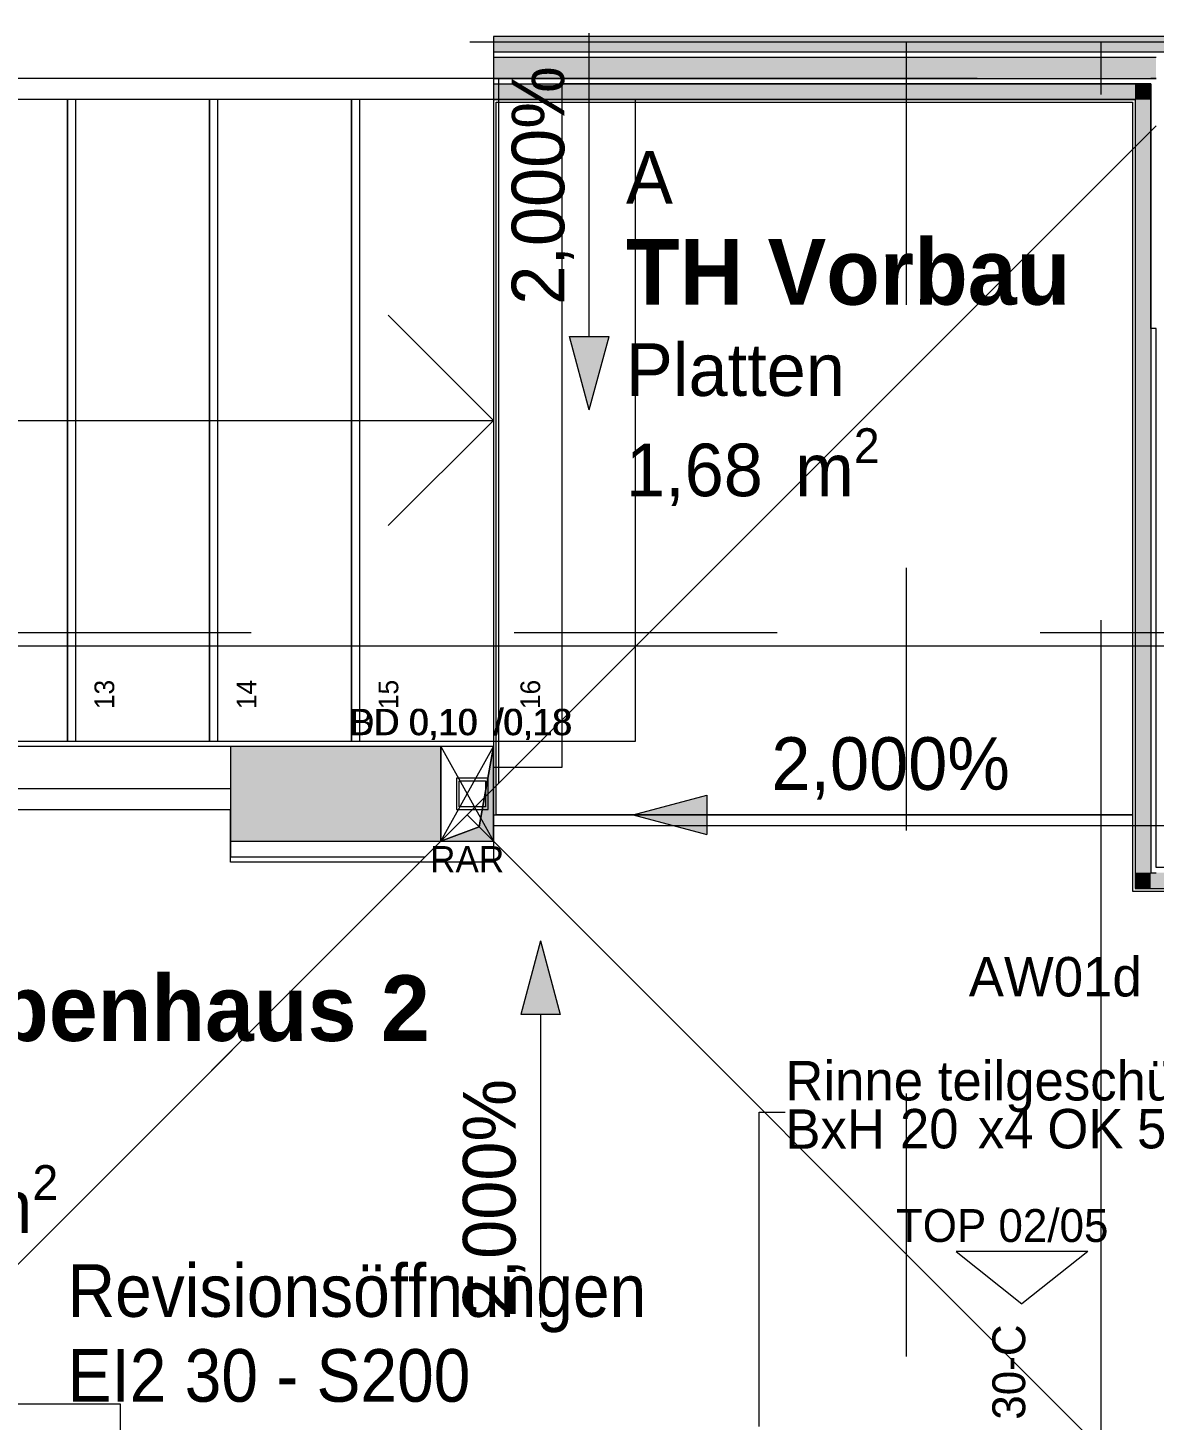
# Model space of a CAD drawing. Header units: metres. Extents: x -4 to 206, y -18 to 45.
# Drawn here: x 43.26 to 45.401, y -3.625 to -0.977 of the extents above; entities that cross this region are included whole.
import ezdxf

# ---------------------------------------------------------------- set-up
doc = ezdxf.new("R2010")
doc.units = ezdxf.units.M
doc.header["$MEASUREMENT"] = 0
doc.set_wipeout_variables(frame=1)
for name, pattern in [('Achse', [0.004, 0.002, -0.001, 0, -0.001]), ('Punkt 1_1', [0.075, 0.025, -0.05]), ('Schnittlinie', [0.006, 0.003, -0.0015, 0, -0.0015]), ('Untersicht', [0.001, 0.0005, -0.0005]), ('Wipeout_Contour', [1, 0, -1])]:
    doc.linetypes.add(name, pattern=pattern)
for name, color, linetype in [('2._1.DG PP STG2_5_000 Achsraster', 7, 'Continuous'), ('2._1.DG PP STG2_5_110 Wand Aussen', 7, 'Continuous'), ('2._1.DG PP STG2_5_140 Brüstung', 7, 'Continuous'), ('2._1.DG PP STG2_5_150 Stütze', 7, 'Continuous'), ('2._1.DG PP STG2_5_210 Decke', 7, 'Continuous'), ('2._1.DG PP STG2_5_220 Bodenaufbau - Außen_ Gefälle', 7, 'Continuous'), ('2._1.DG PP STG2_5_221 Bodenaufbau - Abdichtung', 7, 'Continuous'), ('2._1.DG PP STG2_5_221 Bodenaufbau - Terrassenbelag', 7, 'Continuous'), ('2._1.DG PP STG2_5_270 Deckendurchbruchsymbol', 7, 'Continuous'), ('2._1.DG PP STG2_5_410 Treppe', 7, 'Continuous'), ('2._1.DG PP STG2_5_611 Entwässerung', 7, 'Continuous'), ('2._1.DG PP STG2_5_810 Raum', 7, 'Continuous'), ('2._1.DG PP STG2_5_815 Raumbegrenzung', 7, 'Continuous'), ('2._1.DG PP STG2_5_851 Marker Schnitt', 7, 'Continuous'), ('2._1.DG PP STG2_5_910 Allgemein Bemaßung.x', 7, 'Continuous'), ('2._1.DG PP STG2_5_915 Allgemein Beschriftung.x', 7, 'Continuous'), ('2._1.DG PP STG2_5_950 Polierplan Bemaßung', 7, 'Continuous'), ('2._1.DG PP STG2_5_955 Polierplan Beschriftung', 7, 'Continuous')]:
    doc.layers.add(name, color=color, linetype=linetype)
doc.styles.add('ERSTELLTER_STIL_2', font='')
doc.styles.add('ERSTELLTER_STIL_5', font='', dxfattribs={"width": 0.936868})
doc.styles.add('ERSTELLTER_STIL_6', font='')
doc.styles.get('ERSTELLTER_STIL_2').set_extended_font_data('Eurostile')
doc.styles.get('ERSTELLTER_STIL_5').set_extended_font_data('Eurostile')
doc.styles.get('ERSTELLTER_STIL_6').set_extended_font_data('Eurostile', bold=True)

msp = doc.modelspace()

# ---------------------------------------------------------------- hatches: boundary and pattern name
at = {"layer": '2._1.DG PP STG2_5_110 Wand Aussen', "linetype": 'Continuous', "lineweight": 13, "true_color": 0xff6400}
for points in [[(45.455, -0.9937), (44.145, -0.9937), (44.145, -1.0237), (45.455, -1.0237)], [(45.365, -1.0837), (44.145, -1.0837), (44.145, -1.1137), (45.365, -1.1137)], [(45.365, -1.1137), (45.395, -1.0837), (45.365, -1.0837)], [(45.365, -1.1137), (45.395, -1.1137), (45.395, -1.0837)], [(45.365, -2.5837), (45.395, -2.5837), (45.395, -1.1137), (45.365, -1.1137)], [(45.395, -2.5837), (45.365, -2.6137), (45.395, -2.6137)], [(45.395, -2.5837), (45.365, -2.5837), (45.365, -2.6137)], [(45.395, -2.6137), (45.635, -2.6137), (45.635, -2.5837), (45.395, -2.5837)]]:
    msp.add_hatch(color=30, dxfattribs=at).paths.add_polyline_path(points)
at = {"layer": '2._1.DG PP STG2_5_110 Wand Aussen', "linetype": 'Continuous', "lineweight": 13, "true_color": 0xb85600}
msp.add_hatch(color=32, dxfattribs=at).paths.add_polyline_path([(45.405, -1.0337), (44.145, -1.0337), (44.145, -1.0737), (45.405, -1.0737)])
at = {"layer": '2._1.DG PP STG2_5_270 Deckendurchbruchsymbol', "linetype": 'Continuous', "lineweight": 0}
msp.add_hatch(color=8, dxfattribs=at).paths.add_polyline_path([(44.045, -2.5237), (44.145, -2.5237), (44.145, -2.3437), (44.1179, -2.4966)])
at = {"layer": '2._1.DG PP STG2_5_950 Polierplan Bemaßung', "linetype": 'Continuous', "lineweight": 13, "true_color": 0x6c6cff}
for points in [[(44.3273, -1.7037), (44.3648, -1.5638), (44.2898, -1.5638)], [(44.4107, -2.4737), (44.5507, -2.5112), (44.5507, -2.4362)], [(44.2345, -2.7132), (44.197, -2.8532), (44.272, -2.8532)]]:
    msp.add_hatch(color=171, dxfattribs=at).paths.add_polyline_path(points)

# ---------------------------------------------------------------- linework, layer by layer
at = {"layer": '2._1.DG PP STG2_5_000 Achsraster', "color": 5, "linetype": 'Achse', "lineweight": 0, "ltscale": 1000}
for p, q in [((45.3, 1.9963), (45.3, -16.0037)), ((31.8, -1.0037), (54.3, -1.0037))]:
    msp.add_line(p, q, dxfattribs=at)
at = {"layer": '2._1.DG PP STG2_5_110 Wand Aussen', "color": 7, "linetype": 'Continuous', "lineweight": 18, "ltscale": 1000}
for p, q in [((45.445, -1.0237), (44.145, -1.0237)), ((45.405, -1.0337), (44.145, -1.0337)), ((44.145, -1.0737), (45.395, -1.0737)), ((44.145, -1.0837), (45.365, -1.0837)), ((45.395, -1.0837), (45.365, -1.0837)), ((45.395, -1.0837), (45.365, -1.0837)), ((45.405, -1.0737), (45.395, -1.0737)), ((45.405, -1.0737), (45.395, -1.0737)), ((45.395, -1.0837), (45.395, -2.5737)), ((45.395, -2.5737), (45.395, -2.5837)), ((45.395, -2.5837), (45.405, -2.5837)), ((45.395, -2.5837), (45.405, -2.5837))]:
    msp.add_line(p, q, dxfattribs=at)
at = {"layer": '2._1.DG PP STG2_5_110 Wand Aussen', "color": 7, "linetype": 'Continuous', "lineweight": 18, "ltscale": 1000, "flags": 128}
for points in [[(45.455, -0.9937), (44.145, -0.9937)], [(44.145, -0.9937), (44.145, -1.0237)], [(44.145, -1.0237), (44.145, -1.0337)], [(44.145, -1.0337), (44.145, -1.0737)], [(44.145, -1.0737), (44.145, -1.0837)], [(44.145, -1.0837), (44.145, -1.1137)], [(44.145, -1.1137), (45.365, -1.1137)], [(45.365, -1.1137), (45.365, -2.6137)], [(45.365, -2.6137), (45.395, -2.6137)], [(45.395, -2.6137), (45.635, -2.6137)]]:
    msp.add_lwpolyline(points, dxfattribs=at)
at = {"layer": '2._1.DG PP STG2_5_210 Decke', "color": 7, "linetype": 'Continuous', "lineweight": 13, "ltscale": 1000, "true_color": 0xf4f4f4, "flags": 128}
msp.add_lwpolyline([(38.685, -2.4937), (38.685, -3.8437), (40.895, -3.8437), (43.455, -3.8437), (45.685, -3.8437), (45.685, -2.5737), (45.405, -2.5737), (45.405, -1.5487), (45.395, -1.5487), (45.395, -1.0837), (44.275, -1.0837), (44.275, -2.3837), (44.145, -2.3837), (44.145, -2.5637), (43.645, -2.5637), (43.645, -2.4237), (40.595, -2.4237), (40.595, -2.5237), (40.015, -2.5237), (40.015, -1.0737), (38.935, -1.0737), (38.935, -2.1437), (38.875, -2.1437), (38.875, -2.4937)], close=True, dxfattribs=at)
at = {"layer": '2._1.DG PP STG2_5_221 Bodenaufbau - Abdichtung', "color": 171, "linetype": 'Schnittlinie', "lineweight": 13, "ltscale": 1000, "true_color": 0x6c6cff, "flags": 128}
for points in [[(44.155, -1.0737), (45.405, -1.0737)], [(44.155, -2.4137), (44.155, -1.0737)], [(44.095, -2.4737), (45.405, -1.1637)], [(45.405, -1.1637), (44.155, -2.4137)], [(44.095, -2.4737), (45.545, -3.9237)], [(45.5453, -3.9239), (44.095, -2.4737)], [(44.015, -2.5537), (42.665, -3.9037)], [(43.645, -2.5537), (44.015, -2.5537)]]:
    msp.add_lwpolyline(points, dxfattribs=at)
at = {"layer": '2._1.DG PP STG2_5_221 Bodenaufbau - Terrassenbelag', "color": 7, "linetype": 'Continuous', "lineweight": 18, "ltscale": 1000, "flags": 128}
for points in [[(44.15, -1.1183), (45.36, -1.1183)], [(44.15, -1.1187), (45.36, -1.1187)], [(44.15, -2.4737), (44.15, -1.1187)], [(45.36, -1.1187), (45.36, -2.4737)], [(44.145, -2.4737), (45.36, -2.4737)], [(44.145, -2.5237), (44.145, -2.4737)], [(45.36, -2.4737), (44.15, -2.4737)], [(45.36, -2.4737), (45.36, -2.6187)], [(43.645, -2.5237), (44.145, -2.5237)], [(45.36, -2.6187), (45.63, -2.6187)]]:
    msp.add_lwpolyline(points, dxfattribs=at)
at = {"layer": '2._1.DG PP STG2_5_270 Deckendurchbruchsymbol', "color": 7, "linetype": 'Punkt 1_1', "lineweight": 13, "ltscale": 1000}
for p, q in [((44.045, -2.5237), (44.145, -2.3437)), ((44.045, -2.3437), (44.145, -2.5237))]:
    msp.add_line(p, q, dxfattribs=at)
at = {"layer": '2._1.DG PP STG2_5_270 Deckendurchbruchsymbol', "color": 7, "linetype": 'Continuous', "lineweight": 13, "ltscale": 1000, "flags": 128}
for points in [[(44.1179, -2.4966), (44.145, -2.3437), (44.045, -2.3437), (44.045, -2.5237)], [(44.045, -2.5237), (44.145, -2.5237), (44.145, -2.3437), (44.1179, -2.4966)]]:
    msp.add_lwpolyline(points, close=True, dxfattribs=at)
at = {"layer": '2._1.DG PP STG2_5_270 Deckendurchbruchsymbol', "color": 7, "linetype": 'Punkt 1_1', "lineweight": 13, "ltscale": 1000, "flags": 128}
msp.add_lwpolyline([(44.145, -2.5237), (44.145, -2.3437), (44.045, -2.3437), (44.045, -2.5237)], close=True, dxfattribs=at)
at = {"layer": '2._1.DG PP STG2_5_410 Treppe', "color": 7, "linetype": 'Continuous', "lineweight": 13, "ltscale": 1000}
for p, q in [((44.145, -1.1137), (40.095, -1.1137)), ((43.35, -1.1137), (43.35, -2.3337)), ((43.62, -1.1137), (43.62, -2.3337)), ((43.89, -1.1137), (43.89, -2.3337)), ((44.415, -1.1137), (44.145, -1.1137)), ((44.275, -1.1137), (44.275, -2.3337)), ((44.415, -2.3337), (44.415, -1.1137)), ((44.145, -1.7237), (43.945, -1.5237)), ((40.365, -1.7237), (43.875, -1.7237)), ((43.875, -1.7237), (44.145, -1.7237)), ((43.945, -1.9237), (44.145, -1.7237)), ((40.095, -2.3337), (44.145, -2.3337)), ((44.145, -2.3337), (44.415, -2.3337))]:
    msp.add_line(p, q, dxfattribs=at)
at = {"layer": '2._1.DG PP STG2_5_410 Treppe', "color": 7, "linetype": 'Continuous', "lineweight": 18, "ltscale": 1000}
for p, q in [((43.335, -1.1137), (43.065, -1.1137)), ((43.335, -2.3337), (43.335, -1.1137)), ((43.605, -1.1137), (43.335, -1.1137)), ((43.335, -1.1137), (43.335, -2.3337)), ((43.605, -2.3337), (43.605, -1.1137)), ((43.875, -1.1137), (43.605, -1.1137)), ((43.605, -1.1137), (43.605, -2.3337)), ((43.875, -2.3337), (43.875, -1.1137)), ((43.875, -1.1137), (43.875, -2.3337)), ((44.145, -1.1137), (43.875, -1.1137)), ((44.155, -1.1137), (44.145, -1.1137)), ((44.155, -2.3337), (44.155, -1.1137)), ((43.065, -2.3337), (43.335, -2.3337)), ((43.335, -2.3337), (43.605, -2.3337)), ((43.605, -2.3337), (43.875, -2.3337)), ((43.875, -2.3337), (44.145, -2.3337)), ((44.145, -2.3337), (44.155, -2.3337))]:
    msp.add_line(p, q, dxfattribs=at)
at = {"layer": '2._1.DG PP STG2_5_611 Entwässerung', "color": 171, "linetype": 'Continuous', "lineweight": 13, "ltscale": 1000, "true_color": 0x6c6cff, "flags": 128}
for points in [[(44.075, -2.4637), (44.135, -2.4637), (44.135, -2.4037), (44.075, -2.4037)], [(44.08, -2.4087), (44.13, -2.4087), (44.13, -2.4587), (44.08, -2.4587)]]:
    msp.add_lwpolyline(points, close=True, dxfattribs=at)
at = {"layer": '2._1.DG PP STG2_5_815 Raumbegrenzung', "color": 8, "linetype": 'Continuous', "lineweight": 13, "ltscale": 1000, "flags": 128}
for points in [[(45.365, -1.1137), (44.145, -1.1137), (44.145, -2.3637), (44.145, -2.4937)], [(44.145, -2.3537), (44.145, -2.4937), (45.635, -2.4937)]]:
    msp.add_lwpolyline(points, dxfattribs=at)
at = {"layer": '2._1.DG PP STG2_5_851 Marker Schnitt', "color": 7, "linetype": 'Untersicht', "lineweight": 13, "ltscale": 1000}
for p, q in [((44.93, 1.9963), (44.93, -15.6487)), ((39.1845, -2.127), (53.15, -2.127))]:
    msp.add_line(p, q, dxfattribs=at)
at = {"layer": '2._1.DG PP STG2_5_910 Allgemein Bemaßung.x', "color": 7, "linetype": 'Continuous', "lineweight": 13, "ltscale": 1000}
for p, q in [((45.275, -3.3037), (45.025, -3.3037)), ((45.025, -3.3037), (45.15, -3.4037)), ((45.275, -3.3037), (45.15, -3.4037))]:
    msp.add_line(p, q, dxfattribs=at)
at = {"layer": '2._1.DG PP STG2_5_950 Polierplan Bemaßung', "color": 171, "linetype": 'Continuous', "lineweight": 13, "ltscale": 1000, "true_color": 0x6c6cff}
for p, q in [((44.3273, -1.5037), (44.3273, -0.9874)), ((44.3273, -1.5638), (44.3273, -1.5037)), ((44.2898, -1.5638), (44.3648, -1.5638)), ((44.3273, -1.7037), (44.2898, -1.5638)), ((44.3273, -1.7037), (44.3648, -1.5638)), ((44.4107, -2.4737), (44.5507, -2.4362)), ((44.5507, -2.4362), (44.5507, -2.5112)), ((44.4107, -2.4737), (44.5507, -2.5112)), ((44.5507, -2.4737), (44.6107, -2.4737)), ((44.6107, -2.4737), (45.127, -2.4737)), ((44.2345, -2.7132), (44.197, -2.8532)), ((44.2345, -2.7132), (44.272, -2.8532)), ((44.272, -2.8532), (44.197, -2.8532)), ((44.2345, -2.8532), (44.2345, -2.9132)), ((44.2345, -2.9132), (44.2345, -3.4295))]:
    msp.add_line(p, q, dxfattribs=at)
at = {"layer": '2._1.DG PP STG2_5_950 Polierplan Bemaßung', "color": 7, "linetype": 'Continuous', "lineweight": 13, "ltscale": 1000}
msp.add_line((38.735, -2.152), (45.635, -2.152), dxfattribs=at)
at = {"layer": '2._1.DG PP STG2_5_955 Polierplan Beschriftung', "color": 7, "linetype": 'Continuous', "lineweight": 13, "ltscale": 1000}
for p, q in [((44.65, -3.6365), (44.65, -3.039)), ((44.65, -3.039), (44.7, -3.039))]:
    msp.add_line(p, q, dxfattribs=at)

# ---------------------------------------------------------------- texts
at = {"layer": '2._1.DG PP STG2_5_110 Wand Aussen', "color": 7, "linetype": 'Continuous', "lineweight": 13, "insert": (45.1571, -3.4426), "char_height": 0.0625, "attachment_point": 9, "rotation": 90, "style": 'ERSTELLTER_STIL_2'}
msp.add_mtext('\\A1;{\\pqr;\\pt0;\\fEurostile|b0|i0|c0|p0;\\W1.000000;30-C}', dxfattribs=at)
at = {"layer": '2._1.DG PP STG2_5_270 Deckendurchbruchsymbol', "color": 1, "linetype": 'Continuous', "lineweight": 0, "char_height": 0.05, "style": 'ERSTELLTER_STIL_2'}
for s, insert, attachment_point in [('\\A1;{\\pqc;\\pt0;\\fEurostile|b0|i0|c0|p0;\\W1.000000;DD 0,10\\fEurostile|b0|i0|c0|p0;\\W1.000000;\\A1{\\H.66x;\\S^  ;}\\fEurostile|b0|i0|c0|p0;\\W1.000000; /0,18\\fEurostile|b0|i0|c0|p0;\\W1.000000;\\A1{\\H.66x;\\S^  ;}\\fEurostile|b0|i0|c0|p0;\\W1.000000;\\fEurostile|b0|i0|c0|p0;\\W1.000000;\\A1{\\H.66x;\\S^  ;}}', (44.095, -2.3368), 8), ('\\A1;{\\pqc;\\pt0;\\fEurostile|b0|i0|c0|p0;\\W1.000000;BD 0,10\\fEurostile|b0|i0|c0|p0;\\W1.000000;\\A1{\\H.66x;\\S^  ;}\\fEurostile|b0|i0|c0|p0;\\W1.000000; /0,18\\fEurostile|b0|i0|c0|p0;\\W1.000000;\\A1{\\H.66x;\\S^  ;}\\fEurostile|b0|i0|c0|p0;\\W1.000000;\\fEurostile|b0|i0|c0|p0;\\W1.000000;\\A1{\\H.66x;\\S^  ;}}', (44.095, -2.3368), 8), ('\\A1;{\\pqc;\\pt0;\\fEurostile|b0|i0|c0|p0;\\W1.000000;RAR}', (44.095, -2.5331), 2), ('\\A1;{\\pqc;\\pt0;\\fEurostile|b0|i0|c0|p0;\\W1.000000;RAR}', (44.095, -2.5331), 2)]:
    msp.add_mtext(s, dxfattribs=dict(at, insert=insert, attachment_point=attachment_point))
at = {"layer": '2._1.DG PP STG2_5_410 Treppe', "color": 7, "linetype": 'Continuous', "lineweight": 13, "char_height": 0.0375, "attachment_point": 4, "rotation": 90, "style": 'ERSTELLTER_STIL_2'}
for s, insert in [('\\A1;{\\pql;\\fEurostile|b0|i0|c0|p0;\\W1.000000;13}', (43.4053, -2.2727)), ('\\A1;{\\pql;\\fEurostile|b0|i0|c0|p0;\\W1.000000;14}', (43.6753, -2.2727)), ('\\A1;{\\pql;\\fEurostile|b0|i0|c0|p0;\\W1.000000;15}', (43.9455, -2.2727)), ('\\A1;{\\pql;\\fEurostile|b0|i0|c0|p0;\\W1.000000;16}', (44.2153, -2.2727))]:
    msp.add_mtext(s, dxfattribs=dict(at, insert=insert))
at = {"layer": '2._1.DG PP STG2_5_810 Raum', "color": 7, "linetype": 'Continuous', "lineweight": 13, "attachment_point": 1}
for s, insert, char_height, style in [('\\A1;{\\pql;\\pt0;\\fEurostile|b0|i0|c0|p0;\\W1.000000;A}', (44.397, -1.2115), 0.1, 'ERSTELLTER_STIL_2'), ('\\A1;{\\pql;\\pt0;\\fEurostile|b1|i0|c0|p0;\\W1.000000;TH Vorbau}', (44.397, -1.3787), 0.125, 'ERSTELLTER_STIL_6'), ('\\A1;{\\pql;\\pt0;\\fEurostile|b0|i0|c0|p0;\\W1.000000;Platten}', (44.397, -1.5771), 0.1, 'ERSTELLTER_STIL_2'), ('\\A1;{\\pql;\\pt0,0.05;\\fEurostile|b0|i0|c0|p0;\\W1.000000;1,68\\fEurostile|b0|i0|c0|p0;\\W1.000000;\\A1{\\H.66x;\\S^  ;}\\fEurostile|b0|i0|c0|p0;\\W1.000000; m\\fEurostile|b0|i0|c0|p0;\\W1.000000;\\A1{\\H.66x;\\S2^  ;}}', (44.397, -1.7386), 0.1, 'ERSTELLTER_STIL_2'), ('\\A1;{\\pql;\\pt0;\\fEurostile|b1|i0|c0|p0;\\W1.000000;Treppenhaus 2}', (42.835, -2.7787), 0.125, 'ERSTELLTER_STIL_6'), ('\\A1;{\\pql;\\pt0,0.05;\\fEurostile|b0|i0|c0|p0;\\W1.000000;8,93\\fEurostile|b0|i0|c0|p0;\\W1.000000;\\A1{\\H.66x;\\S^  ;}\\fEurostile|b0|i0|c0|p0;\\W1.000000; m\\fEurostile|b0|i0|c0|p0;\\W1.000000;\\A1{\\H.66x;\\S2^  ;}}', (42.835, -3.1397), 0.1, 'ERSTELLTER_STIL_2')]:
    msp.add_mtext(s, dxfattribs=dict(at, insert=insert, char_height=char_height, style=style))
at = {"layer": '2._1.DG PP STG2_5_910 Allgemein Bemaßung.x', "color": 7, "linetype": 'Continuous', "lineweight": 13, "insert": (44.9103, -3.255), "char_height": 0.0625, "attachment_point": 4, "style": 'ERSTELLTER_STIL_2'}
msp.add_mtext('\\A1;{\\pql;\\fEurostile|b0|i0|c0|p0;\\W1.000000;TOP 02/05}', dxfattribs=at)
at = {"layer": '2._1.DG PP STG2_5_915 Allgemein Beschriftung.x', "color": 7, "linetype": 'Continuous', "lineweight": 13, "insert": (45.0489, -2.782), "char_height": 0.075, "attachment_point": 4, "style": 'ERSTELLTER_STIL_2'}
msp.add_mtext('\\A1;{\\pql;\\fEurostile|b0|i0|c0|p0;\\W1.000000;AW01d}', dxfattribs=at)
at = {"layer": '2._1.DG PP STG2_5_915 Allgemein Beschriftung.x', "color": 7, "linetype": 'Continuous', "lineweight": 13, "insert": (43.335, -3.591), "char_height": 0.1, "width": 1.190625, "attachment_point": 7, "line_spacing_factor": 0.968182, "style": 'ERSTELLTER_STIL_5'}
msp.add_mtext('\\A1;{\\pql;\\fEurostile|b0|i0|c0|p0;\\W0.936868;R\\fEurostile|b0|i0|c0|p0;\\W0.936868;evisionsöffnungen EI2 30 - S200}', dxfattribs=at)
at = {"layer": '2._1.DG PP STG2_5_950 Polierplan Bemaßung', "color": 171, "linetype": 'Continuous', "lineweight": 13, "true_color": 0x6c6cff, "char_height": 0.1, "attachment_point": 7, "rotation": 90, "style": 'ERSTELLTER_STIL_2'}
for insert in [(44.2983, -1.5037), (44.2055, -3.4295)]:
    msp.add_mtext('\\A1;{\\pql;\\fEurostile|b0|i0|c0|p0;\\W1.000000;2,000\\fEurostile|b0|i0|c0|p0;\\W1.000000;%}', dxfattribs=dict(at, insert=insert))
at = {"layer": '2._1.DG PP STG2_5_950 Polierplan Bemaßung', "color": 171, "linetype": 'Continuous', "lineweight": 13, "true_color": 0x6c6cff, "insert": (45.127, -2.4447), "char_height": 0.1, "attachment_point": 9, "style": 'ERSTELLTER_STIL_2'}
msp.add_mtext('\\A1;{\\pqr;\\fEurostile|b0|i0|c0|p0;\\W1.000000;2,000\\fEurostile|b0|i0|c0|p0;\\W1.000000;%}', dxfattribs=at)
at = {"layer": '2._1.DG PP STG2_5_955 Polierplan Beschriftung', "color": 7, "linetype": 'Continuous', "lineweight": 13, "char_height": 0.075, "style": 'ERSTELLTER_STIL_2'}
for s, insert, attachment_point in [('\\A1;{\\pql;\\fEurostile|b0|i0|c0|p0;\\W1.000000;Rinne teilgeschützt\\fEurostile|b0|i0|c0|p0;\\W1.000000;  }', (44.7, -3.0393), 7), ('\\A1;{\\pql;\\pt0,1;\\fEurostile|b0|i0|c0|p0;\\W1.000000;BxH }', (44.7, -3.0337), 1), ('\\A1;{\\pql;\\pt0,1;\\fEurostile|b0|i0|c0|p0;\\W1.000000;20\\fEurostile|b0|i0|c0|p0;\\W1.000000;\\A1{\\H.66x;\\S^  ;}\\fEurostile|b0|i0|c0|p0;\\W1.000000;\\fEurostile|b0|i0|c0|p0;\\W1.000000;\\A1{\\H.66x;\\S^  ;}\\fEurostile|b0|i0|c0|p0;\\W1.000000;x\\fEurostile|b0|i0|c0|p0;\\W1.000000;\\fEurostile|b0|i0|c0|p0;\\W1.000000;\\fEurostile|b0|i0|c0|p0;\\W1.000000;\\fEurostile|b0|i0|c0|p0;\\W1.000000;\\fEurostile|b0|i0|c0|p0;\\W1.000000;4\\fEurostile|b0|i0|c0|p0;\\W1.000000;\\A1{\\H.66x;\\S^  ;}\\fEurostile|b0|i0|c0|p0;\\W1.000000;\\fEurostile|b0|i0|c0|p0;\\W1.000000;\\A1{\\H.66x;\\S^  ;}\\fEurostile|b0|i0|c0|p0;\\W1.000000;\\fEurostile|b0|i0|c0|p0;\\W1.000000;\\fEurostile|b0|i0|c0|p0;\\W1.000000;\\fEurostile|b0|i0|c0|p0;\\W1.000000;\\fEurostile|b0|i0|c0|p0;\\W1.000000;\\fEurostile|b0|i0|c0|p0;\\W1.000000;\\fEurostile|b0|i0|c0|p0;\\W1.000000;\\A1{\\H.66x;\\S^  ;}\\fEurostile|b0|i0|c0|p0;\\W1.000000;\\fEurostile|b0|i0|c0|p0;\\W1.000000;\\A1{\\H.66x;\\S^  ;}\\fEurostile|b0|i0|c0|p0;\\W1.000000;\\fEurostile|b0|i0|c0|p0;\\W1.000000;\\fEurostile|b0|i0|c0|p0;\\W1.000000;\\fEurostile|b0|i0|c0|p0;\\W1.000000;\\fEurostile|b0|i0|c0|p0;\\W1.000000;\\fEurostile|b0|i0|c0|p0;\\W1.000000;\\fEurostile|b0|i0|c0|p0;\\W1.000000;\\A1{\\H.66x;\\S^  ;}\\fEurostile|b0|i0|c0|p0;\\W1.000000;\\fEurostile|b0|i0|c0|p0;\\W1.000000;\\A1{\\H.66x;\\S^  ;}\\fEurostile|b0|i0|c0|p0;\\W1.000000;\\fEurostile|b0|i0|c0|p0;\\W1.000000;\\fEurostile|b0|i0|c0|p0;\\W1.000000;\\fEurostile|b0|i0|c0|p0;\\W1.000000;\\fEurostile|b0|i0|c0|p0;\\W1.000000;\\fEurostile|b0|i0|c0|p0;\\W1.000000;\\fEurostile|b0|i0|c0|p0;\\W1.000000;\\A1{\\H.66x;\\S^  ;}\\fEurostile|b0|i0|c0|p0;\\W1.000000;\\fEurostile|b0|i0|c0|p0;\\W1.000000;\\A1{\\H.66x;\\S^  ;}\\fEurostile|b0|i0|c0|p0;\\W1.000000;\\fEurostile|b0|i0|c0|p0;\\W1.000000;\\fEurostile|b0|i0|c0|p0;\\W1.000000;\\fEurostile|b0|i0|c0|p0;\\W1.000000;\\fEurostile|b0|i0|c0|p0;\\W1.000000;\\fEurostile|b0|i0|c0|p0;\\W1.000000;\\fEurostile|b0|i0|c0|p0;\\W1.000000;\\A1{\\H.66x;\\S^  ;}\\fEurostile|b0|i0|c0|p0;\\W1.000000;}', (44.9179, -3.0329), 1), ('\\A1;{\\pql;\\pt0,1;\\fEurostile|b0|i0|c0|p0;\\W1.000000; OK }', (45.1704, -3.0329), 1), ('\\A1;{\\pql;\\pt0,1;\\fEurostile|b0|i0|c0|p0;\\W1.000000;5,68\\fEurostile|b0|i0|c0|p0;\\W1.000000;\\A1{\\H.66x;\\S^  ;}\\fEurostile|b0|i0|c0|p0;\\W1.000000;\\fEurostile|b0|i0|c0|p0;\\W1.000000;\\A1{\\H.66x;\\S^  ;}\\fEurostile|b0|i0|c0|p0;\\W1.000000;\\fEurostile|b0|i0|c0|p0;\\W1.000000;\\fEurostile|b0|i0|c0|p0;\\W1.000000;\\fEurostile|b0|i0|c0|p0;\\W1.000000;\\fEurostile|b0|i0|c0|p0;\\W1.000000;\\fEurostile|b0|i0|c0|p0;\\W1.000000;\\fEurostile|b0|i0|c0|p0;\\W1.000000;\\A1{\\H.66x;\\S^  ;}\\fEurostile|b0|i0|c0|p0;\\W1.000000;\\fEurostile|b0|i0|c0|p0;\\W1.000000;\\A1{\\H.66x;\\S^  ;}\\fEurostile|b0|i0|c0|p0;\\W1.000000;\\fEurostile|b0|i0|c0|p0;\\W1.000000;\\fEurostile|b0|i0|c0|p0;\\W1.000000;\\fEurostile|b0|i0|c0|p0;\\W1.000000;\\fEurostile|b0|i0|c0|p0;\\W1.000000;\\fEurostile|b0|i0|c0|p0;\\W1.000000;\\fEurostile|b0|i0|c0|p0;\\W1.000000;\\A1{\\H.66x;\\S^  ;}\\fEurostile|b0|i0|c0|p0;\\W1.000000;\\fEurostile|b0|i0|c0|p0;\\W1.000000;\\A1{\\H.66x;\\S^  ;}\\fEurostile|b0|i0|c0|p0;\\W1.000000;\\fEurostile|b0|i0|c0|p0;\\W1.000000;\\fEurostile|b0|i0|c0|p0;\\W1.000000;\\fEurostile|b0|i0|c0|p0;\\W1.000000;\\fEurostile|b0|i0|c0|p0;\\W1.000000;\\fEurostile|b0|i0|c0|p0;\\W1.000000;\\fEurostile|b0|i0|c0|p0;\\W1.000000;\\A1{\\H.66x;\\S^  ;}\\fEurostile|b0|i0|c0|p0;\\W1.000000;\\fEurostile|b0|i0|c0|p0;\\W1.000000;\\fEurostile|b0|i0|c0|p0;\\W1.000000;\\fEurostile|b0|i0|c0|p0;\\W1.000000;\\fEurostile|b0|i0|c0|p0;\\W1.000000;\\fEurostile|b0|i0|c0|p0;\\W1.000000;\\fEurostile|b0|i0|c0|p0;\\W1.000000;\\fEurostile|b0|i0|c0|p0;\\W1.000000;\\fEurostile|b0|i0|c0|p0;\\W1.000000;\\fEurostile|b0|i0|c0|p0;\\W1.000000;\\fEurostile|b0|i0|c0|p0;\\W1.000000;\\fEurostile|b0|i0|c0|p0;\\W1.000000;\\fEurostile|b0|i0|c0|p0;\\W1.000000;\\fEurostile|b0|i0|c0|p0;\\W1.000000;\\fEurostile|b0|i0|c0|p0;\\W1.000000;\\fEurostile|b0|i0|c0|p0;\\W1.000000;\\fEurostile|b0|i0|c0|p0;\\W1.000000;\\fEurostile|b0|i0|c0|p0;\\W1.000000;\\fEurostile|b0|i0|c0|p0;\\W1.000000;}', (45.3688, -3.0329), 1)]:
    msp.add_mtext(s, dxfattribs=dict(at, insert=insert, attachment_point=attachment_point))

# ---------------------------------------------------------------- next in the draw order: wipeouts: each hides what was drawn before it
at = {"color": 254, "linetype": 'Wipeout_Contour', "lineweight": 0, "ltscale": 168.770922}
msp.add_wipeout([(43.645, -2.3437), (40.595, -2.3437), (40.595, -2.4637), (43.645, -2.4637)], dxfattribs=at).dxf.layer = '2._1.DG PP STG2_5_140 Brüstung'

# ---------------------------------------------------------------- next in the draw order: linework, layer by layer
at = {"layer": '2._1.DG PP STG2_5_140 Brüstung', "color": 7, "linetype": 'Continuous', "lineweight": 18, "ltscale": 1000, "flags": 128}
for points in [[(43.645, -2.3437), (40.595, -2.3437)], [(40.595, -2.4637), (43.645, -2.4637)]]:
    msp.add_lwpolyline(points, dxfattribs=at)

# ---------------------------------------------------------------- next in the draw order: wipeouts: each hides what was drawn before it
at = {"color": 254, "linetype": 'Wipeout_Contour', "lineweight": 0, "ltscale": 168.76039}
msp.add_wipeout([(43.645, -2.3437), (40.595, -2.3437), (40.595, -2.3737), (43.645, -2.3737)], dxfattribs=at).dxf.layer = '2._1.DG PP STG2_5_140 Brüstung'
at = {"color": 254, "linetype": 'Wipeout_Contour', "lineweight": 0, "ltscale": 168.78108}
msp.add_wipeout([(40.595, -2.4637), (43.645, -2.4637), (43.645, -2.4337), (40.595, -2.4337)], dxfattribs=at).dxf.layer = '2._1.DG PP STG2_5_140 Brüstung'

# ---------------------------------------------------------------- next in the draw order: linework, layer by layer
at = {"layer": '2._1.DG PP STG2_5_140 Brüstung', "color": 7, "linetype": 'Continuous', "lineweight": 18, "ltscale": 1000, "flags": 128}
for points in [[(43.645, -2.3437), (40.595, -2.3437)], [(40.595, -2.4637), (43.645, -2.4637)]]:
    msp.add_lwpolyline(points, dxfattribs=at)
at = {"layer": '2._1.DG PP STG2_5_221 Bodenaufbau - Abdichtung', "color": 171, "linetype": 'Schnittlinie', "lineweight": 13, "ltscale": 1000, "true_color": 0x6c6cff, "flags": 128}
msp.add_lwpolyline([(42.665, -3.9037), (44.095, -2.4737)], dxfattribs=at)
at = {"layer": '2._1.DG PP STG2_5_221 Bodenaufbau - Terrassenbelag', "color": 7, "linetype": 'Continuous', "lineweight": 18, "ltscale": 1000, "flags": 128}
for points in [[(40.595, -2.4637), (43.645, -2.4637)], [(43.645, -2.4637), (43.645, -2.5237)]]:
    msp.add_lwpolyline(points, dxfattribs=at)

# ---------------------------------------------------------------- next in the draw order: wipeouts: each hides what was drawn before it
at = {"color": 254, "linetype": 'Wipeout_Contour', "lineweight": 0, "ltscale": 168.764885}
msp.add_wipeout([(43.645, -2.3737), (40.595, -2.3737), (40.595, -2.3837), (43.645, -2.3837)], dxfattribs=at).dxf.layer = '2._1.DG PP STG2_5_140 Brüstung'
at = {"color": 254, "linetype": 'Wipeout_Contour', "lineweight": 0, "ltscale": 168.776379}
msp.add_wipeout([(40.595, -2.4337), (43.645, -2.4337), (43.645, -2.4237), (40.595, -2.4237)], dxfattribs=at).dxf.layer = '2._1.DG PP STG2_5_140 Brüstung'

# ---------------------------------------------------------------- next in the draw order: wipeouts: each hides what was drawn before it
at = {"color": 254, "linetype": 'Wipeout_Contour', "lineweight": 0, "ltscale": 168.770661}
msp.add_wipeout([(40.595, -2.4237), (43.645, -2.4237), (43.645, -2.3837), (40.595, -2.3837)], dxfattribs=at).dxf.layer = '2._1.DG PP STG2_5_140 Brüstung'

# ---------------------------------------------------------------- next in the draw order: hatches: boundary and pattern name
at = {"layer": '2._1.DG PP STG2_5_150 Stütze', "linetype": 'Continuous', "lineweight": 13, "true_color": 0x3f7f02}
msp.add_hatch(color=76, dxfattribs=at).paths.add_polyline_path([(43.645, -2.5237), (44.045, -2.5237), (44.045, -2.3437), (43.645, -2.3437)])

# ---------------------------------------------------------------- next in the draw order: linework, layer by layer
at = {"layer": '2._1.DG PP STG2_5_150 Stütze', "color": 7, "linetype": 'Continuous', "lineweight": 18, "ltscale": 1000, "flags": 128}
msp.add_lwpolyline([(43.645, -2.5237), (44.045, -2.5237), (44.045, -2.3437), (43.645, -2.3437)], close=True, dxfattribs=at)
at = {"layer": '2._1.DG PP STG2_5_210 Decke', "color": 7, "linetype": 'Schnittlinie', "lineweight": 13, "ltscale": 1000, "flags": 128}
msp.add_lwpolyline([(38.685, -3.8437), (40.915, -3.8437), (43.435, -3.8437), (45.685, -3.8437), (45.685, -2.5737), (45.405, -2.5737), (45.405, -1.0737), (38.935, -1.0737), (38.935, -2.5337), (38.685, -2.5337)], close=True, dxfattribs=at)
at = {"layer": '2._1.DG PP STG2_5_220 Bodenaufbau - Außen_ Gefälle', "color": 7, "linetype": 'Schnittlinie', "lineweight": 13, "ltscale": 1000, "flags": 128}
msp.add_lwpolyline([(38.685, -2.5337), (38.685, -3.8437), (40.915, -3.8437), (40.915, -3.5937), (43.435, -3.5937), (43.435, -3.8437), (45.685, -3.8437), (45.685, -2.5737), (45.405, -2.5737), (45.405, -1.0737), (38.935, -1.0737), (38.935, -2.5337)], close=True, dxfattribs=at)
at = {"layer": '2._1.DG PP STG2_5_221 Bodenaufbau - Abdichtung', "color": 171, "linetype": 'Schnittlinie', "lineweight": 13, "ltscale": 1000, "true_color": 0x6c6cff, "flags": 128}
for points in [[(42.12, -2.4237), (43.645, -2.4237)], [(43.645, -2.4237), (43.645, -2.5537)]]:
    msp.add_lwpolyline(points, dxfattribs=at)

doc.saveas('drawing.dxf')
